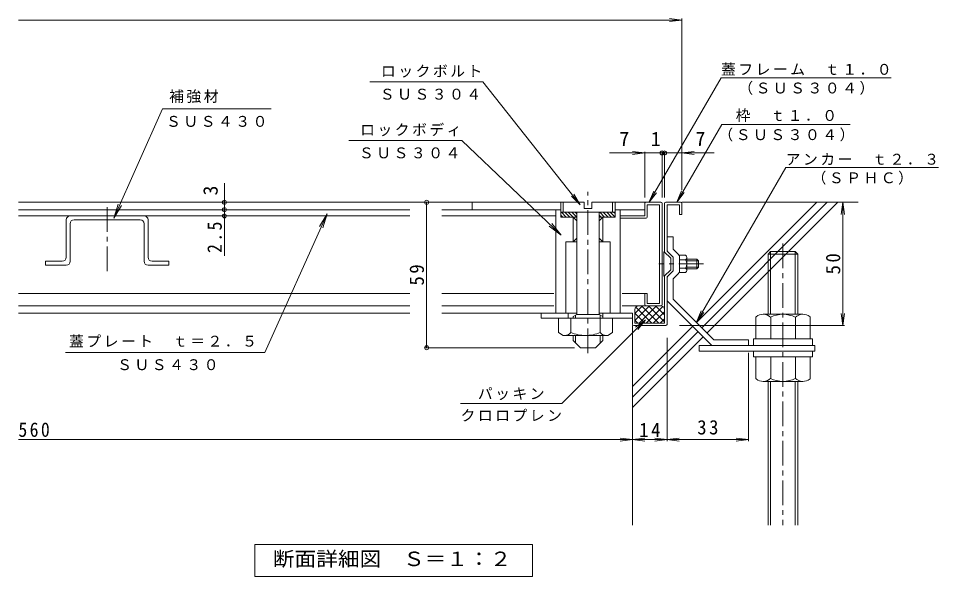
# Model space of a CAD drawing. Units: millimetres on the paper, enlarged 3 times, with parts at other scales. Extents: x -933 to 1138, y -790 to 804.
# Drawn here: x -877 to -317, y -234 to 105 of the extents above; entities that cross this region are included whole.
import ezdxf
from ezdxf.enums import TextEntityAlignment as Align

# ---------------------------------------------------------------- set-up
doc = ezdxf.new("R2010")
doc.units = ezdxf.units.MM
doc.header["$LTSCALE"] = 3
doc.header["$PDMODE"] = 32
doc.header["$PDSIZE"] = 2.4
doc.linetypes.add('CHAIN1', pattern=[8, 5, -1, 1, -1])
for name, color, linetype, lineweight in [('D-1', 4, 'Continuous', 9), ('D-2', 3, 'Continuous', 9), ('D-4', 7, 'Continuous', 9), ('D-6', 6, 'Continuous', 9), ('D-E', 7, 'Continuous', 9), ('D-F', 7, 'Continuous', 9)]:
    doc.layers.add(name, color=color, linetype=linetype, lineweight=lineweight)
doc.styles.add('ＭＳ ゴシック', font='')
doc.styles.get('ＭＳ ゴシック').set_extended_font_data('MS Gothic')

msp = doc.modelspace()

# ---------------------------------------------------------------- linework, layer by layer
at = {"layer": 'D-1', "linetype": 'CHAIN1'}
msp.add_line((-412.074, -31.931), (-412.074, -203.194), dxfattribs=at)
at = {"layer": 'D-1'}
for p, q in [((-419.574, -36.786), (-421.074, -38.286)), ((-403.074, -38.286), (-421.074, -38.286)), ((-421.074, -38.286), (-421.074, -74.886)), ((-404.574, -36.786), (-419.574, -36.786)), ((-419.574, -36.786), (-419.574, -74.886)), ((-404.574, -36.786), (-403.074, -38.286)), ((-404.574, -36.786), (-404.574, -74.886)), ((-403.074, -38.286), (-403.074, -74.886)), ((-428.503, -76.441), (-428.503, -89.886)), ((-424.003, -74.886), (-400.003, -74.886)), ((-419.503, -76.741), (-419.503, -89.886)), ((-404.503, -76.741), (-404.503, -89.886)), ((-395.503, -76.441), (-395.503, -89.886)), ((-430.074, -89.886), (-430.074, -93.786)), ((-430.074, -89.886), (-394.074, -89.886)), ((-430.074, -93.786), (-394.074, -93.786)), ((-394.074, -89.886), (-394.074, -93.786)), ((-430.074, -97.236), (-394.074, -97.236)), ((-428.503, -114.13), (-428.503, -100.686)), ((-419.503, -113.831), (-419.503, -100.686)), ((-404.503, -113.831), (-404.503, -100.686)), ((-395.503, -114.13), (-395.503, -100.686)), ((-394.074, -97.236), (-394.074, -100.686)), ((-424.003, -115.686), (-400.003, -115.686)), ((-421.074, -115.686), (-421.074, -203.194)), ((-419.574, -115.686), (-419.574, -203.194)), ((-404.574, -115.686), (-404.574, -203.194)), ((-403.074, -115.686), (-403.074, -203.194))]:
    msp.add_line(p, q, dxfattribs=at)
at = {"layer": 'D-1', "color": 6}
for p, q in [((-392.578, -97.236), (-392.578, -93.786)), ((-463.078, -97.236), (-392.578, -97.236))]:
    msp.add_line(p, q, dxfattribs=at)
msp.add_lwpolyline([(-463.078, -97.236), (-463.078, -93.786), (-392.578, -93.786)], dxfattribs=at)
at = {"layer": 'D-1'}
msp.add_lwpolyline([(-430.074, -97.236), (-430.074, -100.686), (-394.074, -100.686)], dxfattribs=at)
for centre, radius, start, end in [((-424.173, -81.683), 6.799, 46.13112, 128.71062), ((-412.056, -91.335), 16.449, 62.83269, 117.16737), ((-399.833, -81.683), 6.799, 51.28938, 133.86888), ((-424.173, -108.889), 6.799, 231.28938, 313.86888), ((-412.056, -99.237), 16.449, 242.83263, 297.16731), ((-399.833, -108.889), 6.799, 226.13112, 308.71062)]:
    msp.add_arc(centre, radius, start, end, dxfattribs=at)
at = {"layer": 'D-2', "linetype": 'CHAIN1'}
for p, q in [((-530.635, -98.56), (-530.635, -0.35)), ((-823.078, -9.702), (-823.078, -48.716))]:
    msp.add_line(p, q, dxfattribs=at)
at = {"layer": 'D-2'}
for p, q in [((-532.885, -6.786), (-877.058, -6.786)), ((-601.078, -6.786), (-601.078, -11.286)), ((-547.135, -6.786), (-547.135, -15.786)), ((-545.635, -6.786), (-545.635, -12.786)), ((-532.885, -10.536), (-532.885, -6.786)), ((-532.885, -10.536), (-528.385, -10.536)), ((-528.385, -6.786), (-486.328, -6.786)), ((-528.385, -10.536), (-528.385, -6.786)), ((-515.635, -6.786), (-515.635, -12.786)), ((-514.135, -6.786), (-514.135, -15.786)), ((-496.078, -6.786), (-496.078, -15.036)), ((-487.078, -8.286), (-494.578, -8.286)), ((-494.578, -15.786), (-494.578, -8.286)), ((-487.078, -8.286), (-487.078, -68.286)), ((-485.578, -69.036), (-485.578, -7.536)), ((-877.058, -11.286), (-639.059, -11.286)), ((-877.058, -15.036), (-639.059, -15.036)), ((-619.503, -11.286), (-547.135, -11.286)), ((-550.135, -15.036), (-619.503, -15.036)), ((-550.135, -11.286), (-550.135, -74.286)), ((-514.191, -12.786), (-547.135, -12.786)), ((-545.972, -15.786), (-547.135, -14.623)), ((-537.385, -15.786), (-547.135, -15.786)), ((-543.851, -15.786), (-546.851, -12.786)), ((-541.729, -15.786), (-544.729, -12.786)), ((-537.385, -18.009), (-542.608, -12.786)), ((-537.487, -15.786), (-540.487, -12.786)), ((-539.635, -15.786), (-539.635, -30.786)), ((-539.635, -15.786), (-539.621, -15.799)), ((-537.385, -13.766), (-538.365, -12.786)), ((-537.385, -12.786), (-537.385, -75.036)), ((-523.885, -12.786), (-523.885, -75.036)), ((-522.638, -15.786), (-523.885, -14.539)), ((-514.191, -15.786), (-523.885, -15.786)), ((-521.635, -15.786), (-523.885, -18.036)), ((-520.516, -15.786), (-523.516, -12.786)), ((-521.635, -15.786), (-521.635, -30.786)), ((-518.395, -15.786), (-521.395, -12.786)), ((-516.274, -15.786), (-519.274, -12.786)), ((-514.152, -15.786), (-517.152, -12.786)), ((-514.135, -13.682), (-515.031, -12.786)), ((-496.078, -11.286), (-514.135, -11.286)), ((-511.135, -11.286), (-511.135, -74.286)), ((-496.078, -15.036), (-511.135, -15.036)), ((-495.328, -16.536), (-511.135, -16.536)), ((-847.978, -17.436), (-847.978, -40.236)), ((-845.578, -42.636), (-845.578, -19.836)), ((-802.978, -17.436), (-843.178, -17.436)), ((-800.578, -42.636), (-800.578, -19.836)), ((-798.178, -17.436), (-798.178, -40.236)), ((-537.385, -30.786), (-544.135, -30.786)), ((-544.135, -30.786), (-544.135, -74.286)), ((-539.635, -30.786), (-537.385, -28.536)), ((-521.635, -30.786), (-523.885, -28.536)), ((-517.135, -30.786), (-523.885, -30.786)), ((-517.135, -30.786), (-517.135, -74.286)), ((-860.578, -45.036), (-860.578, -42.636)), ((-850.378, -42.636), (-860.578, -42.636)), ((-795.778, -42.636), (-785.578, -42.636)), ((-785.578, -45.036), (-785.578, -42.636)), ((-847.978, -45.036), (-860.578, -45.036)), ((-798.178, -45.036), (-785.578, -45.036)), ((-877.058, -62.286), (-639.059, -62.286)), ((-619.503, -62.286), (-551.375, -62.286)), ((-496.078, -69.036), (-496.078, -62.286)), ((-639.059, -69.786), (-877.058, -69.786)), ((-551.375, -69.786), (-619.503, -69.786)), ((-486.328, -69.786), (-509.869, -69.786)), ((-877.058, -74.286), (-639.059, -74.286)), ((-537.385, -74.286), (-619.503, -74.286)), ((-559.192, -74.286), (-559.192, -77.286)), ((-559.192, -77.286), (-503.578, -77.286)), ((-548.635, -77.286), (-548.635, -86.054)), ((-542.635, -77.286), (-542.635, -74.286)), ((-541.135, -86.054), (-541.135, -77.286)), ((-537.385, -75.036), (-539.635, -76.335)), ((-539.635, -77.286), (-539.635, -76.335)), ((-538.135, -77.286), (-538.135, -75.469)), ((-523.885, -75.036), (-537.385, -75.036)), ((-503.578, -74.286), (-523.885, -74.286)), ((-523.885, -75.036), (-521.635, -76.335)), ((-523.135, -86.054), (-523.135, -75.469)), ((-521.635, -77.286), (-521.635, -74.286)), ((-521.635, -77.286), (-521.635, -76.335)), ((-515.635, -77.286), (-515.635, -86.054)), ((-545.635, -87.786), (-548.635, -86.054)), ((-545.635, -87.786), (-518.635, -87.786)), ((-539.635, -90.786), (-539.635, -87.786)), ((-538.135, -92.286), (-538.135, -87.786)), ((-523.135, -92.286), (-523.135, -87.786)), ((-518.635, -87.786), (-515.635, -86.054)), ((-535.135, -95.286), (-539.635, -90.786)), ((-535.135, -95.286), (-526.135, -95.286))]:
    msp.add_line(p, q, dxfattribs=at)
at = {"layer": 'D-2', "color": 6}
for p, q in [((-484.078, -7.536), (-484.078, -37.036)), ((-483.328, -6.786), (-474.328, -6.786)), ((-482.578, -8.286), (-475.078, -8.286)), ((-482.578, -36.415), (-482.578, -8.286)), ((-475.078, -8.286), (-475.078, -14.286)), ((-473.578, -7.536), (-473.578, -14.286)), ((-475.078, -14.286), (-473.578, -14.286)), ((-478.828, -27.786), (-482.578, -27.786)), ((-478.828, -35.286), (-478.828, -27.786)), ((-484.481, -51.577), (-484.481, -36.995)), ((-484.225, -36.888), (-480.328, -40.786)), ((-482.578, -36.415), (-478.828, -40.165)), ((-475.737, -38.377), (-478.828, -35.286)), ((-471.328, -39.036), (-475.078, -39.036)), ((-480.328, -40.786), (-480.328, -47.786)), ((-478.828, -40.165), (-478.828, -48.407)), ((-471.328, -41.738), (-475.078, -41.738)), ((-470.578, -48.185), (-470.578, -40.387)), ((-464.416, -41.286), (-470.578, -41.286)), ((-463.366, -42.336), (-470.578, -42.336)), ((-463.366, -42.336), (-464.416, -41.286)), ((-464.416, -41.286), (-464.416, -47.286)), ((-463.366, -42.336), (-463.366, -46.236)), ((-484.225, -51.683), (-480.328, -47.786)), ((-482.578, -52.157), (-478.828, -48.407)), ((-475.737, -50.195), (-478.828, -53.286)), ((-471.328, -46.833), (-475.078, -46.833)), ((-463.366, -46.236), (-470.578, -46.236)), ((-464.416, -47.286), (-470.578, -47.286)), ((-463.366, -46.236), (-464.416, -47.286)), ((-484.078, -51.536), (-484.078, -80.286)), ((-482.578, -52.157), (-482.578, -81.036)), ((-478.828, -65.631), (-478.828, -53.286)), ((-454.122, -90.336), (-478.828, -65.631)), ((-493.171, -69.786), (-502.078, -78.693)), ((-497.413, -69.786), (-502.078, -74.451)), ((-502.078, -72.036), (-502.078, -80.286)), ((-491.777, -80.286), (-501.515, -70.548)), ((-486.328, -69.786), (-499.828, -69.786)), ((-488.928, -69.786), (-499.428, -80.286)), ((-487.534, -80.286), (-498.034, -69.786)), ((-485.07, -70.17), (-495.185, -80.286)), ((-484.078, -79.5), (-493.791, -69.786)), ((-484.078, -75.257), (-489.549, -69.786)), ((-456.211, -93.127), (-481.919, -67.419)), ((-503.578, -81.036), (-503.578, -74.286)), ((-496.02, -80.286), (-502.078, -74.228)), ((-484.078, -73.421), (-490.943, -80.286)), ((-484.078, -77.664), (-486.7, -80.286)), ((-502.828, -81.786), (-483.328, -81.786)), ((-500.262, -80.286), (-502.078, -78.47)), ((-502.078, -80.286), (-484.078, -80.286)), ((-454.62, -93.786), (-433.078, -93.786)), ((-433.078, -90.336), (-454.122, -90.336)), ((-433.078, -90.336), (-433.078, -93.786))]:
    msp.add_line(p, q, dxfattribs=at)
at = {"layer": 'D-2', "color": 6, "linetype": 'CHAIN1'}
msp.add_line((-460.366, -44.286), (-487.481, -44.286), dxfattribs=at)
at = {"layer": 'D-2', "color": 6}
msp.add_lwpolyline([(-471.328, -49.536), (-475.078, -49.536), (-475.078, -39.036)], dxfattribs=at)
at = {"layer": 'D-2'}
for points in [[(-487.078, -68.286), (-494.578, -68.286), (-494.578, -62.286), (-509.869, -62.286)], [(-526.135, -95.286), (-521.635, -90.786), (-521.635, -87.786)]]:
    msp.add_lwpolyline(points, dxfattribs=at)
for centre, radius, start, end in [((-495.328, -7.536), 0.75, 90, 180), ((-486.328, -7.536), 0.75, 0, 90), ((-845.578, -17.436), 2.4, 90, 180), ((-800.578, -17.436), 2.4, 0, 90), ((-495.328, -15.786), 0.75, 270, 0), ((-843.178, -19.836), 2.4, 90, 180), ((-802.978, -19.836), 2.4, 0, 90), ((-850.378, -40.236), 2.4, 270, 0), ((-847.978, -42.636), 2.4, 270, 0), ((-798.178, -42.636), 2.4, 180, 270), ((-795.778, -40.236), 2.4, 180, 270), ((-495.328, -69.036), 0.75, 180, 270), ((-486.328, -69.036), 0.75, 270, 0), ((-544.683, -83.286), 4.5, 270.00015, 322.04065), ((-531.883, -62.227), 25.56, 248.7785, 269.43475), ((-532.387, -62.227), 25.56, 270.56525, 291.2215), ((-519.587, -83.286), 4.5, 217.95935, 269.99985), ((-519.587, -83.286), 4.5, 270.00015, 270.00017)]:
    msp.add_arc(centre, radius, start, end, dxfattribs=at)
at = {"layer": 'D-2', "color": 6}
for centre, radius, start, end in [((-483.328, -7.536), 0.75, 90, 180), ((-474.328, -7.536), 0.75, 0, 90), ((-484.331, -36.995), 0.15, 45.04254, 180), ((-480.328, -35.483), 2.25, 180, 225), ((-477.328, -39.968), 2.25, 0, 45), ((-472.17, -40.387), 1.592, 301.93629, 58.0667), ((-475.279, -44.286), 4.702, 327.19112, 32.80862), ((-477.328, -48.604), 2.25, 315, 0), ((-472.17, -48.185), 1.592, 301.9333, 58.06371), ((-484.331, -51.577), 0.15, 180, 314.95746), ((-480.328, -53.089), 2.25, 135, 180), ((-480.328, -65.828), 2.25, 180, 225), ((-499.828, -72.036), 2.25, 90, 180), ((-486.328, -72.036), 2.25, 0, 90), ((-502.828, -81.036), 0.75, 180, 270), ((-483.328, -81.036), 0.75, 270, 0), ((-454.62, -91.536), 2.25, 225, 270)]:
    msp.add_arc(centre, radius, start, end, dxfattribs=at)
at = {"layer": 'D-4'}
for p, q in [((-877.057, 104.079), (-473.578, 104.079)), ((-473.578, 104.079), (-481.014, 105.058)), ((-473.578, 104.079), (-481.014, 103.1)), ((-473.578, 0.714), (-473.578, 105.058)), ((-789.413, 50.087), (-723.391, 50.087)), ((-751.722, -39.413), (-751.722, 4.857)), ((-535.378, -8.32), (-539.228, -1.884)), ((-818.981, -16.476), (-814.285, -8.798)), ((-751.722, -6.786), (-750.823, -6.786)), ((-628.787, -95.286), (-628.787, -6.786)), ((-375.587, -6.786), (-376.566, -14.222)), ((-375.587, -6.786), (-375.587, -81.786)), ((-375.587, -6.786), (-374.608, -14.222)), ((-751.722, -11.286), (-750.823, -11.286)), ((-751.722, -15.036), (-750.823, -15.036)), ((-727.261, -98.079), (-689.232, -13.763)), ((-689.232, -13.763), (-693.971, -21.414)), ((-689.232, -13.763), (-691.829, -22.38)), ((-547.008, -26.694), (-552.657, -19.688)), ((-375.587, -81.786), (-376.566, -74.35)), ((-375.587, -81.786), (-374.608, -74.35)), ((-475.078, -81.786), (-374.608, -81.786)), ((-482.578, -89.286), (-482.578, -152.107)), ((-727.261, -98.079), (-848.403, -98.079)), ((-538.78, -95.286), (-629.687, -95.286)), ((-433.078, -98.286), (-433.078, -152.028)), ((-503.578, -151.128), (-511.014, -150.149)), ((-503.578, -151.128), (-496.142, -150.149)), ((-482.578, -151.128), (-490.014, -150.149)), ((-482.578, -151.128), (-475.142, -150.149)), ((-433.078, -151.128), (-440.514, -150.149)), ((-877.057, -151.128), (-503.578, -151.128)), ((-503.578, -151.128), (-511.014, -152.107)), ((-503.578, -151.128), (-496.142, -152.107)), ((-482.578, -151.128), (-433.078, -151.128)), ((-482.578, -151.128), (-475.142, -152.107)), ((-433.078, -151.128), (-440.514, -152.107))]:
    msp.add_line(p, q, dxfattribs=at)
for points in [[(-663.367, 66.433), (-594.587, 66.433), (-535.378, -8.32), (-540.762, -3.099)], [(-789.413, 50.087), (-818.981, -16.476), (-816.432, -7.844)], [(-676.058, 30.74), (-607.278, 30.74), (-547.008, -26.694), (-554.278, -21.389)], [(-503.578, -151.128), (-482.578, -151.128), (-490.014, -152.107)]]:
    msp.add_lwpolyline(points, dxfattribs=at)
at = {"layer": 'D-4', "color": 2}
msp.add_lwpolyline([(-733.293, -234.432), (-733.293, -214.932), (-564.379, -214.932), (-564.379, -234.432)], close=True, dxfattribs=at)
at = {"layer": 'D-4'}
for p in [(-751.722, -6.786), (-628.787, -6.786), (-751.722, -11.286), (-751.722, -15.036), (-628.787, -95.286)]:
    msp.add_point(p, dxfattribs=at)
at = {"layer": 'D-6'}
for p, q in [((-366.293, -6.786), (-473.578, -6.786)), ((-464.583, -79.902), (-391.467, -6.786)), ((-461.401, -83.084), (-385.103, -6.786)), ((-458.219, -86.266), (-378.739, -6.786)), ((-503.578, -81.786), (-503.578, -203.194)), ((-503.578, -118.897), (-467.022, -82.342)), ((-503.578, -125.261), (-463.84, -85.524)), ((-503.578, -131.625), (-460.658, -88.706))]:
    msp.add_line(p, q, dxfattribs=at)
at = {"layer": 'D-E'}
for p, q in [((-493.551, -6.927), (-449.736, 68.965)), ((-346.235, 68.965), (-449.736, 68.965)), ((-476.691, -6.786), (-449.332, 40.6)), ((-371.285, 40.6), (-449.332, 40.6)), ((-464.725, -79.733), (-410.402, 14.356)), ((-317.402, 14.356), (-410.402, 14.356)), ((-493.551, -6.927), (-490.681, 0.002)), ((-476.691, -6.786), (-473.82, 0.143)), ((-493.551, -6.927), (-488.986, -0.977)), ((-476.691, -6.786), (-472.125, -0.836)), ((-495.743, -78.254), (-546.627, -129.138)), ((-495.743, -78.254), (-501.693, -82.819)), ((-495.743, -78.254), (-500.308, -84.204)), ((-464.725, -79.733), (-461.855, -72.804)), ((-464.725, -79.733), (-460.159, -73.783)), ((-546.627, -129.138), (-608.127, -129.138))]:
    msp.add_line(p, q, dxfattribs=at)
at = {"layer": 'D-F'}
for p, q in [((-485.578, 23.214), (-517.521, 23.214)), ((-496.078, 23.214), (-503.514, 24.193)), ((-496.078, 23.214), (-503.514, 22.235)), ((-496.078, -3.786), (-496.078, 23.814)), ((-485.578, -3.786), (-485.578, 23.814)), ((-484.078, 23.214), (-485.578, 23.214)), ((-484.078, -3.786), (-484.078, 23.814)), ((-484.078, 23.214), (-453.817, 23.214)), ((-473.578, 23.214), (-466.142, 24.193)), ((-473.578, 23.214), (-466.142, 22.235))]:
    msp.add_line(p, q, dxfattribs=at)
for p in [(-485.578, 23.214), (-484.078, 23.214)]:
    msp.add_point(p, dxfattribs=at)

# ---------------------------------------------------------------- texts
at = {"layer": 'D-4', "color": 2, "style": 'ＭＳ ゴシック'}
msp.add_text('3', height=8.798, rotation=90, dxfattribs=at).set_placement((-753.222, -2.618), align=Align.BOTTOM_LEFT)
at = {"layer": 'D-4', "color": 2, "style": 'ＭＳ ゴシック', "width": 1.1}
msp.add_text('断面詳細図\u3000Ｓ＝１：２', height=8.798, dxfattribs=at).set_placement((-722.336, -230.682), align=Align.BOTTOM_LEFT)
at = {"layer": 'D-4', "char_height": 6.598, "attachment_point": 7, "style": 'ＭＳ ゴシック'}
for s, insert in [('\\T1.17;ロックボルト', (-656.536, 69.024)), ('\\T1.17;補強材', (-785.398, 53.578)), ('\\T1.17;ＳＵＳ３０４', (-657.245, 55.552)), ('\\T1.17;ＳＵＳ４３０', (-787.261, 39.012)), ('\\T1.17;ロックボディ', (-669.227, 33.331)), ('\\T1.17;ＳＵＳ３０４', (-669.936, 19.858)), ('\\T1.17;蓋プレート\u3000ｔ＝２．５', (-846.252, -94.946)), ('\\T1.17;ＳＵＳ４３０', (-816.995, -108.97))]:
    msp.add_mtext(s, dxfattribs=dict(at, insert=insert))
at = {"layer": 'D-4', "color": 2, "char_height": 8.798, "attachment_point": 7, "rotation": 90, "style": 'ＭＳ ゴシック'}
for s, insert in [('\\T1.27;\\W0.9;2.5', (-753.222, -37.583)), ('\\T1.27;\\W0.95;50', (-377.087, -50.661)), ('\\T1.27;\\W0.95;59', (-630.287, -57.411))]:
    msp.add_mtext(s, dxfattribs=dict(at, insert=insert))
at = {"layer": 'D-4', "color": 2, "char_height": 8.798, "attachment_point": 7, "style": 'ＭＳ ゴシック'}
for s, insert in [('\\T1.27;\\W0.95;33', (-464.203, -148.128)), ('\\T1.27;\\W0.9;560', (-877.057, -149.567)), ('\\T1.27;\\W0.95;14', (-499.453, -149.628))]:
    msp.add_mtext(s, dxfattribs=dict(at, insert=insert))
at = {"layer": 'D-E', "char_height": 6.598, "attachment_point": 7, "style": 'ＭＳ ゴシック'}
for s, insert in [('\\T1.17;蓋フレーム\u3000ｔ１．０', (-449.735, 70.376)), ('\\T1.17;（ＳＵＳ３０４）', (-439.236, 58.554)), ('\\T1.17;枠\u3000ｔ１．０', (-440.802, 42.011)), ('\\T1.17;（ＳＵＳ３０４）', (-451.302, 30.189)), ('\\T1.17;アンカー\u3000ｔ２．３', (-410.402, 15.766)), ('\\T1.17;（ＳＰＨＣ）', (-394.653, 3.945)), ('\\T1.17;パッキン', (-597.627, -127.137)), ('\\T1.17;クロロプレン', (-608.127, -140.138))]:
    msp.add_mtext(s, dxfattribs=dict(at, insert=insert))
at = {"layer": 'D-F', "color": 2, "style": 'ＭＳ ゴシック'}
for s, p in [('7', (-511.562, 24.714)), ('1', (-492.401, 24.714)), ('7', (-465.277, 24.714))]:
    msp.add_text(s, height=8.798, dxfattribs=at).set_placement(p, align=Align.BOTTOM_LEFT)

doc.saveas('drawing.dxf')
